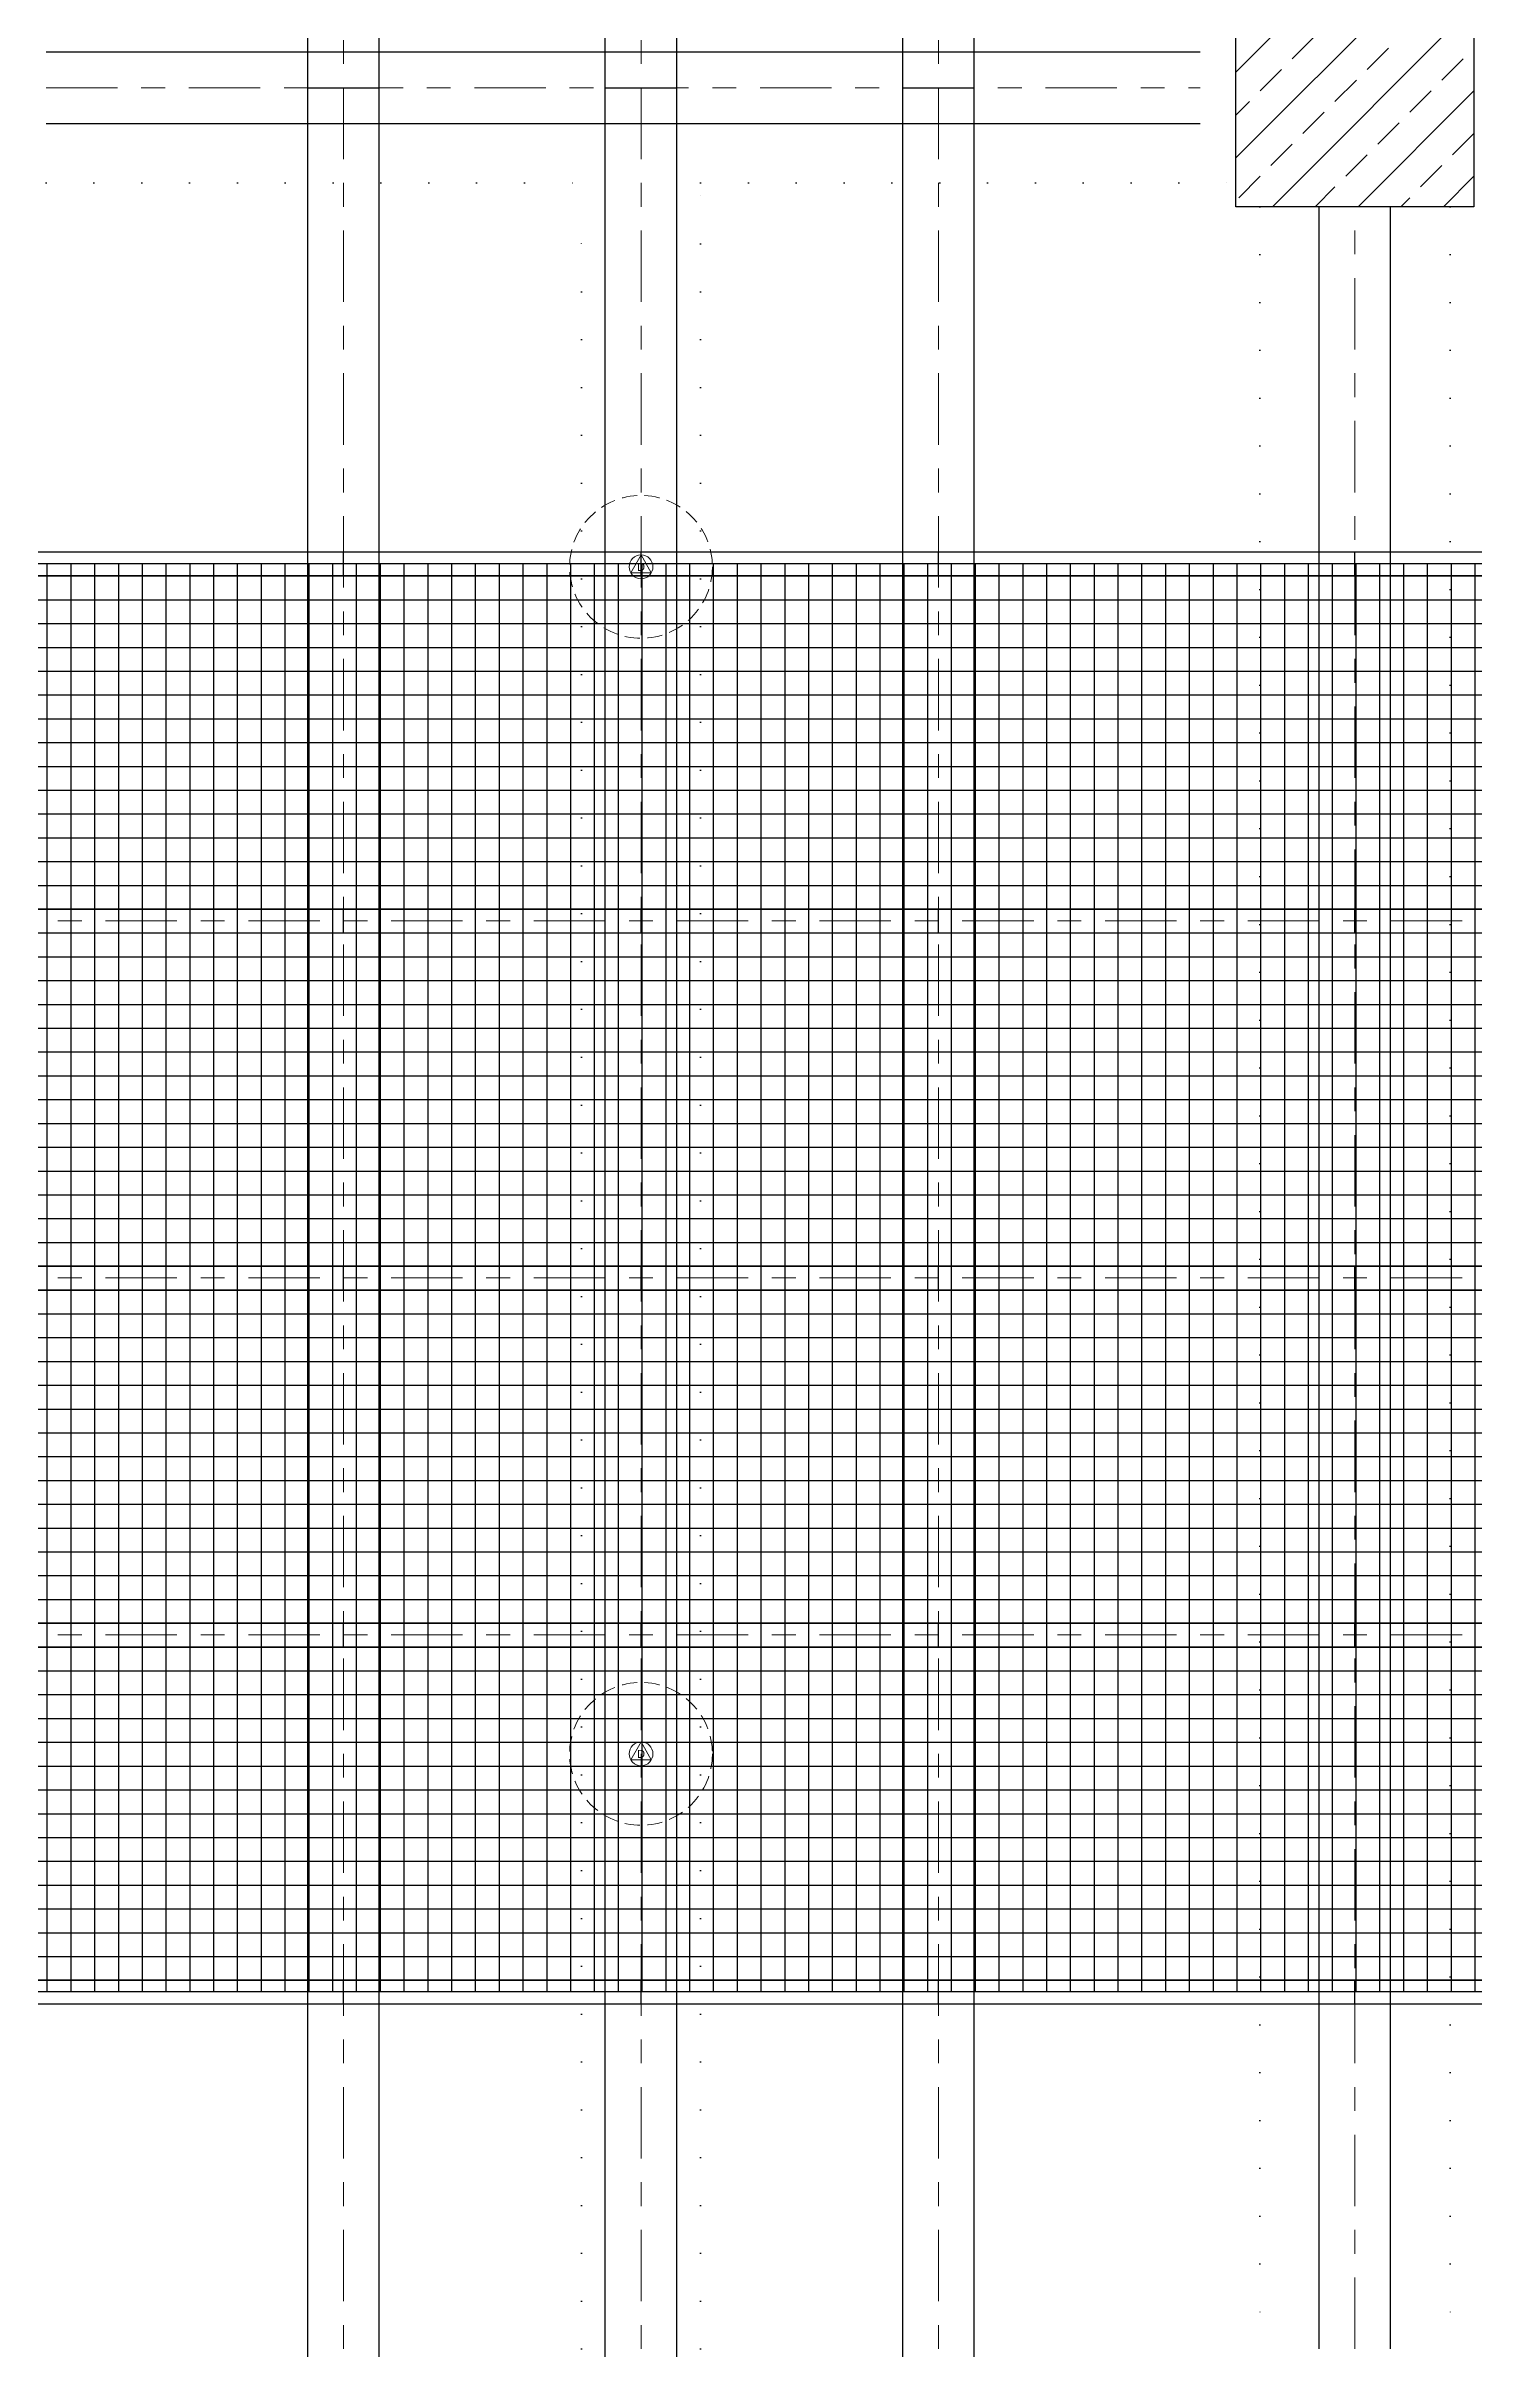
# Model space of a CAD drawing. Header units: centimetres. Extents: x 405564 to 502064, y 46284 to 60634.
# Drawn here: x 448350 to 448950, y 53533 to 54500 of the extents above; entities that cross this region are included whole.
import ezdxf
from ezdxf import colors
from ezdxf.entities.mleader import LeaderData, LeaderLine
from ezdxf.enums import TextEntityAlignment as Align
from ezdxf.math import Vec2, Vec3
from ezdxf.xclip import XClip

# ---------------------------------------------------------------- set-up
doc = ezdxf.new("R2010")
doc.units = ezdxf.units.CM
doc.header["$XCLIPFRAME"] = 0
for name, pattern in [('ACAD_ISO07W100', [3, 0, -3]), ('DOT', [0.25, 0, -0.25]), ('HIDDEN', [9.525, 6.35, -3.175]), ('XKITLINE03', [6, 3, -1, 1, -1])]:
    doc.linetypes.add(name, pattern=pattern)
doc.layers.get('0').update_dxf_attribs({"color": 8, "lineweight": 9})
for name, color, linetype, lineweight in [('0-KRCN-AYDINLATMA-130426', 8, 'Continuous', 9), ('0-KRCN-MİMARİ-220526', 8, 'Continuous', 9), ('OL_Ic', 8, 'Continuous', 9)]:
    doc.layers.add(name, color=color, linetype=linetype, lineweight=lineweight)
for name, color, linetype in [('AS_DOS_TERAS_UST', 8, 'ACAD_ISO07W100'), ('AS_DUV', 8, 'Continuous'), ('AS_PRFL_CELIK', 8, 'Continuous'), ('AS_PRFL_CELIK AKS', 8, 'Continuous'), ('AS_PRFL_CELIK PLATFORM IZGARA', 8, 'Continuous'), ('AS_PYZ_BINA', 8, 'Continuous'), ('AS_TA_BETONARME', 5, 'Continuous'), ('AS_TA_TARAMA', 8, 'Continuous')]:
    doc.layers.add(name, color=color, linetype=linetype)
doc.styles.add('2', font='arial.ttf', dxfattribs={"width": 0.9, "height": 200})
doc.styles.add('Normal_ITL', font='swissi.ttf')

# ---------------------------------------------------------------- blocks, each defined once
blk = doc.blocks.new('KD')
at = {"layer": '0-KRCN-AYDINLATMA-130426'}
for p, q in [((0, 5), (-4.33, -2.5)), ((4.33, -2.5), (0, 5)), ((4.33, -2.5), (-4.33, -2.5))]:
    blk.add_line(p, q, dxfattribs=at)
at = {"layer": '0-KRCN-AYDINLATMA-130426', "linetype": 'HIDDEN'}
blk.add_circle((0, 0), 30, dxfattribs=at)
at = {"layer": '0-KRCN-AYDINLATMA-130426'}
blk.add_circle((0, 0), 5, dxfattribs=at)
at = {"layer": '0-KRCN-AYDINLATMA-130426', "style": '2'}
blk.add_text('D', height=3.36, dxfattribs=at).set_placement((0, 0), align=Align.MIDDLE_CENTER)
blk = doc.blocks.new('G$C27E741DA')
at = {"layer": '0-KRCN-AYDINLATMA-130426'}
for p in [(10535.68, 7147.24), (10535.68, 6648.55)]:
    blk.add_blockref('KD', p, dxfattribs=at)
blk = doc.blocks.new('PLATFORM IZGARASI VE KEDI YOLU YERLESIMI')
at = {"layer": 'AS_PRFL_CELIK PLATFORM IZGARA', "transparency": 33554687}
h = blk.add_hatch(dxfattribs=at)
h.set_pattern_fill('_USER', color=256, scale=10, double=1, pattern_type=0)
h.set_pattern_definition([(0, (-443149.746, -16832.563), (0, 10), []), (90, (-443149.746, -16832.563), (-10, 6e-16), [])])
h.paths.add_polyline_path([(6525, -4337.5), (6175, -4337.5), (6175, -3556.25), (6650, -3556.25), (6650, -3000), (6350, -3000), (6350, -2850), (6775, -2850), (6775, -3000), (6950, -3000), (6950, -2400), (6900, -2400), (6900, -2350), (6775, -2350), (6775, -2550), (4975, -2550), (4975, -2850), (4725, -2850), (4725, -2350), (4600, -2350), (4600, -2400), (4500, -2400), (4500, -2350), (4000, -2350), (4000, -2400), (3900, -2400), (3900, -2350), (3775, -2350), (3775, -2850), (3650, -2850), (3650, -3556.25), (4125, -3556.25), (4125, -4025), (3950, -4025), (3950, -4650), (4000, -4650), (4000, -4690), (4500, -4690), (4500, -4650), (4600, -4650), (4600, -4690), (4725, -4690), (4725, -4025), (5450, -4025), (5450, -4337.5), (4975, -4337.5), (4975, -4690), (5100, -4690), (5100, -4650), (5200, -4650), (5200, -4690), (5700, -4690), (5700, -4650), (5800, -4650), (5800, -4690), (6300, -4690), (6300, -4650), (6400, -4650), (6400, -4690), (6525, -4690)])
h.paths.add_polyline_path([(5925, -3150), (5925, -3400), (5450, -3400), (5450, -3350), (5200, -3350), (5200, -3400), (3900, -3400), (3900, -3300), (3950, -3300), (3950, -3150)], flags=16)
h.paths.add_polyline_path([(6300, -3300), (6400, -3300), (6400, -3400), (6300, -3400)], flags=16)
at = {"layer": 'AS_PRFL_CELIK PLATFORM IZGARA'}
blk.add_lwpolyline([(6650, -3556.25), (6650, -3000), (6350, -3000), (6350, -2850), (6775, -2850), (6775, -3000), (6950, -3000), (6950, -2400), (6900, -2400), (6900, -2350), (6775, -2350), (6775, -2550), (4975, -2550), (4975, -2850), (4725, -2850), (4725, -2350), (4600, -2350)], dxfattribs=at)
blk.add_lwpolyline([(5925, -3400), (5925, -3150), (3950, -3150), (3950, -3300), (3900, -3300), (3900, -3400), (5200, -3400), (5200, -3350), (5450, -3350), (5450, -3400)], close=True, dxfattribs=at)
blk = doc.blocks.new('A$C48c69b65')
at = {"layer": 'AS_PRFL_CELIK'}
for p, q in [((5310, -2350), (5310, -1750)), ((5340, -2350), (5340, -1750)), ((5435, -2350), (5435, -1750)), ((5465, -2350), (5465, -1750)), ((5560, -2350), (5560, -1750)), ((5590, -2350), (5590, -1750)), ((5200, -2335), (5685, -2335)), ((5310, -2350), (5340, -2350)), ((5310, -3350), (5310, -2350)), ((5310, -2350), (5340, -2350)), ((5340, -3350), (5340, -2350)), ((5435, -2350), (5465, -2350)), ((5435, -3350), (5435, -2350)), ((5435, -2350), (5465, -2350)), ((5465, -3350), (5465, -2350)), ((5560, -2350), (5590, -2350)), ((5560, -3350), (5560, -2350)), ((5560, -2350), (5590, -2350)), ((5590, -3350), (5590, -2350)), ((5200, -2365), (5685, -2365)), ((5735, -3300), (5735, -2400)), ((5765, -3300), (5765, -2400)), ((50, -2545), (7535, -2545)), ((5325, -2555), (5325, -2545)), ((5450, -2555), (5450, -2545)), ((5575, -2555), (5575, -2545)), ((5750, -2555), (5750, -2545)), ((50, -2555), (7535, -2555)), ((50, -2695), (7535, -2695)), ((5325, -2705), (5325, -2695)), ((5450, -2705), (5450, -2695)), ((5575, -2705), (5575, -2695)), ((5750, -2705), (5750, -2695)), ((50, -2705), (7535, -2705)), ((50, -2845), (7535, -2845)), ((5325, -2855), (5325, -2845)), ((5450, -2855), (5450, -2845)), ((5575, -2855), (5575, -2845)), ((5750, -2855), (5750, -2845)), ((50, -2855), (7535, -2855)), ((50, -2995), (7535, -2995)), ((5325, -3005), (5325, -2995)), ((5450, -3005), (5450, -2995)), ((5575, -3005), (5575, -2995)), ((5750, -3005), (5750, -2995)), ((50, -3005), (7535, -3005)), ((50, -3145), (7535, -3145)), ((5325, -3155), (5325, -3145)), ((5450, -3155), (5450, -3145)), ((5575, -3155), (5575, -3145)), ((5750, -3155), (5750, -3145)), ((50, -3155), (7535, -3155))]:
    blk.add_line(p, q, dxfattribs=at)
at = {"layer": 'AS_PRFL_CELIK AKS', "linetype": 'XKITLINE03', "lineweight": 0, "ltscale": 10}
for p, q in [((5325, -1750), (5325, -2350)), ((5450, -1750), (5450, -2350)), ((5575, -1750), (5575, -2350)), ((5200, -2350), (5685, -2350)), ((5325, -2350), (5325, -3350)), ((5450, -2350), (5450, -3350)), ((5575, -2350), (5575, -3350)), ((5750, -3300), (5750, -2400)), ((7535, -2550), (50, -2550)), ((7535, -2700), (50, -2700)), ((7535, -2850), (50, -2850)), ((7535, -3000), (50, -3000)), ((7535, -3150), (50, -3150))]:
    blk.add_line(p, q, dxfattribs=at)
blk = doc.blocks.new('A$Ca63a641c')
at = {"layer": 'AS_PYZ_BINA'}
ml = blk.add_multileader_mtext('Standard', dxfattribs=at)
ml.set_content('EST boyalı panel çit ve panel çit kapı (AS 51.101)', color=256, style='Normal_ITL')
ml.set_leader_properties()
ml.build(insert=Vec2(0, 0))
ml.multileader.update_dxf_attribs({"dogleg_length": 0.379, "arrow_head_size": 17.04, "scale": 75})
ctx = ml.context
ctx.base_point, ctx.scale, ctx.char_height, ctx.arrow_head_size, ctx.landing_gap_size, ctx.plane_origin = Vec3(140.51, 464.3), 75, 20, 17.04, 14.2, Vec3(92.51, 620.11)
notes = []
notes.append((ctx, [(0, (1, 1, 0), (112.11, 464.3), (1, 0), 28.4, [(0, [(68.5, 410)], 0, [])])]))
ctx.mtext.insert, ctx.mtext.width, ctx.mtext.flow_direction = Vec3(154.71, 477.51), 604.5634, 5
for ctx, leaders in notes:
    for number, flags, end, landing, length, lines in leaders:
        leader = LeaderData()
        leader.index, (leader.has_last_leader_line, leader.has_dogleg_vector, leader.attachment_direction) = number, flags
        leader.last_leader_point, leader.dogleg_vector, leader.dogleg_length = Vec3(end), Vec3(landing), length
        for number, points, colour, breaks in lines:
            line = LeaderLine()
            line.index, line.vertices, line.color, line.breaks = number, Vec3.list(points), colors.encode_raw_color(colour), breaks
            leader.lines.append(line)
        ctx.leaders.append(leader)
blk = doc.blocks.new('A$C85dec720')
at = {"layer": 'OL_Ic'}
blk.add_blockref('A$Ca63a641c', (5315.08, 5344.25, 28.4), dxfattribs=at)
blk = doc.blocks.new('A$C6A10300A')
at = {"layer": 'AS_DUV'}
ref = blk.add_blockref('A$C85dec720', (28900.96, -17748.98), dxfattribs=dict(at, rotation=105.0255580063709))
XClip(ref).set_block_clipping_path([(6220.3367769278, 6783.7313721173), (4126.4071464743, -1017.0000000052), (7354.8298234051, -1883.5969356479), (9448.7594538586, 5917.1344364745)])
at = {"layer": 'AS_PRFL_CELIK'}
blk.add_blockref('PLATFORM IZGARASI VE KEDI YOLU YERLESIMI', (5085.68, -3801.45), dxfattribs=at)
at = {"layer": 'AS_TA_TARAMA'}
h = blk.add_hatch(dxfattribs=at)
h.set_pattern_fill('ANSI33', color=256, scale=4, angle=180)
h.set_pattern_definition([(225, (17560.68, -7819.299), (17.96051, -17.96051), []), (225, (17542.72, -7819.299), (17.96051, -17.96051), [12.7, -6.35])])
h.paths.add_polyline_path([(10785.68, -6101.45), (10885.68, -6101.45), (10885.68, -6201.45), (10785.68, -6201.45)])
at = {"layer": 'AS_DOS_TERAS_UST', "linetype": 'DOT', "ltscale": 80}
for p, q in [((10285.68, -6191.45), (10510.68, -6191.45)), ((10560.68, -6191.45), (10785.68, -6191.45)), ((10560.68, -7101.45), (10560.68, -6191.45)), ((10885.68, -6191.45), (11110.68, -6191.45)), ((10510.68, -7101.45), (10510.68, -6201.45)), ((10795.68, -6201.45), (10795.68, -7101.45)), ((10875.68, -6201.45), (10875.68, -7101.45))]:
    blk.add_line(p, q, dxfattribs=at)
at = {"layer": 'AS_TA_BETONARME'}
blk.add_lwpolyline([(10785.68, -6101.45), (10885.68, -6101.45), (10885.68, -6201.45), (10785.68, -6201.45)], close=True, dxfattribs=at)
blk.add_blockref('A$C48c69b65', (5085.68, -3801.45))

msp = doc.modelspace()

# ---------------------------------------------------------------- block references
at = {"layer": '0-KRCN-AYDINLATMA-130426'}
msp.add_blockref('G$C27E741DA', (438064.07, 47134.02), dxfattribs=at)

# ---------------------------------------------------------------- next in the draw order: block references
at = {"layer": '0-KRCN-MİMARİ-220526'}
msp.add_blockref('A$C6A10300A', (438064.07, 60634.02), dxfattribs=at)

doc.saveas('drawing.dxf')
